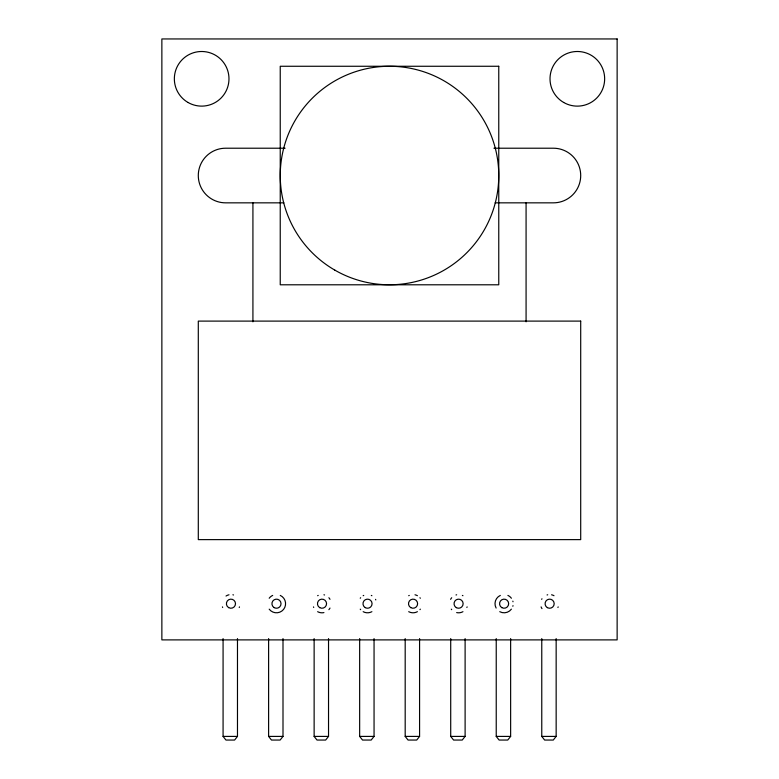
<?xml version="1.0" encoding="UTF-8"?>
<svg xmlns="http://www.w3.org/2000/svg" width="779" height="779" viewBox="0 0 779 779"><rect width="100%" height="100%" fill="white"/><g stroke="black" fill="none" stroke-linecap="round" stroke-linejoin="round"><path stroke-width="1.17" d="M237.478 638.585L237.478 736.408L234.596 740.05L225.959 740.05L223.076 736.408L223.076 638.585M283.001 638.585L283.001 736.408L280.128 740.05L271.482 740.05L268.609 736.408L268.609 638.585M328.534 638.585L328.534 736.408L325.651 740.05L317.014 740.05L314.132 736.408L314.132 638.585M374.056 638.585L374.056 736.408L371.174 740.05L362.537 740.05L359.655 736.408L359.655 638.585M419.579 638.585L419.579 736.408L416.707 740.05L408.06 740.05L405.187 736.408L405.187 638.585M465.112 638.585L465.112 736.408L462.229 740.05L453.592 740.05L450.71 736.408L450.71 638.585M510.635 638.585L510.635 736.408L507.752 740.05L499.115 740.05L496.233 736.408L496.233 638.585M556.157 638.585L556.157 736.408L553.285 740.05L544.638 740.05L541.765 736.408L541.765 638.585M285.095 148.214L225.608 148.214A27.314 27.314 0 0 0 198.294 175.528A27.314 27.314 0 0 0 225.608 202.842L283.877 202.842M493.905 148.214L553.392 148.214A27.314 27.314 0 0 1 580.706 175.528A27.314 27.314 0 0 1 553.392 202.842L495.123 202.842M223.076 736.408L237.478 736.408M268.609 736.408L283.001 736.408M314.132 736.408L328.534 736.408M359.655 736.408L374.056 736.408M405.187 736.408L419.579 736.408M450.71 736.408L465.112 736.408M496.233 736.408L510.635 736.408M541.765 736.408L556.157 736.408M526.078 202.842L526.078 321.815M252.922 202.842L252.922 321.815M558.163 606.88A9.105 9.105 0 0 1 557.92 607.484M541.98 608.623A9.105 9.105 0 0 1 541.103 606.88M541.639 599.333A9.105 9.105 0 0 1 541.98 598.778M547.072 594.961A9.105 9.105 0 0 1 547.695 594.796M551.571 594.796A9.105 9.105 0 0 1 553.996 595.701M513.01 605.634A9.105 9.105 0 0 1 512.845 606.266M511.394 609.159A9.105 9.105 0 0 1 499.748 611.69M496.116 608.058A9.105 9.105 0 0 1 500.322 595.419M507.889 595.419A9.105 9.105 0 0 1 511.394 598.243M512.845 601.135A9.105 9.105 0 0 1 513.01 601.758M467.118 606.88A9.105 9.105 0 0 1 466.864 607.484M462.95 611.69A9.105 9.105 0 0 1 456.65 612.596M451.703 609.665A9.105 9.105 0 0 1 451.294 609.159M450.593 599.333A9.105 9.105 0 0 1 451.703 597.736M456.017 594.961A9.105 9.105 0 0 1 456.65 594.796M462.366 595.419A9.105 9.105 0 0 1 462.95 595.701M420.348 609.159A9.105 9.105 0 0 1 419.939 609.665M417.417 611.69A9.105 9.105 0 0 1 408.693 611.69M408.693 595.701A9.105 9.105 0 0 1 409.277 595.419M414.993 594.796A9.105 9.105 0 0 1 417.417 595.701M419.939 597.736A9.105 9.105 0 0 1 420.348 598.243M371.895 611.69A9.105 9.105 0 0 1 363.17 611.69M360.648 609.665A9.105 9.105 0 0 1 360.239 609.159M360.239 598.243A9.105 9.105 0 0 1 360.648 597.736M363.17 595.701A9.105 9.105 0 0 1 363.744 595.419M371.31 595.419A9.105 9.105 0 0 1 371.895 595.701M375.527 599.333A9.105 9.105 0 0 1 375.809 599.918M329.994 608.058A9.105 9.105 0 0 1 328.884 609.665M323.937 612.596A9.105 9.105 0 0 1 317.637 611.69M313.723 607.484A9.105 9.105 0 0 1 313.47 606.88M317.637 595.701A9.105 9.105 0 0 1 318.221 595.419M323.937 594.796A9.105 9.105 0 0 1 324.57 594.961M328.884 597.736A9.105 9.105 0 0 1 329.994 599.333M280.265 595.419A9.105 9.105 0 0 1 283.566 609.412A9.105 9.105 0 0 1 269.193 609.159M269.193 598.243A9.105 9.105 0 0 1 272.699 595.419M239.484 606.88A9.105 9.105 0 0 1 239.231 607.484M222.667 607.484A9.105 9.105 0 0 1 222.424 606.88M226.027 596.042A9.105 9.105 0 0 1 229.016 594.796M232.892 594.796A9.105 9.105 0 0 1 233.515 594.961M617.134 38.95L161.866 38.95L161.866 639.89L617.134 639.89L617.134 38.95M498.764 66.264L280.236 66.264L280.236 284.793L498.764 284.793L498.764 66.264M580.706 321.104L198.294 321.104L198.294 539.623L580.706 539.623L580.706 321.104M547.355 607.639A4.557 4.557 0 0 0 554.19 603.696A4.557 4.557 0 0 0 547.355 599.752A4.557 4.557 0 0 0 547.355 607.639M501.832 607.639A4.557 4.557 0 0 0 508.658 603.696A4.557 4.557 0 0 0 501.832 599.752A4.557 4.557 0 0 0 501.832 607.639M456.309 607.639A4.557 4.557 0 0 0 463.135 603.696A4.557 4.557 0 0 0 456.309 599.752A4.557 4.557 0 0 0 456.309 607.639M410.776 607.639A4.557 4.557 0 0 0 417.612 603.696A4.557 4.557 0 0 0 410.776 599.752A4.557 4.557 0 0 0 410.776 607.639M365.254 607.639A4.557 4.557 0 0 0 372.08 603.696A4.557 4.557 0 0 0 365.254 599.752A4.557 4.557 0 0 0 365.254 607.639M319.731 607.639A4.557 4.557 0 0 0 326.557 603.696A4.557 4.557 0 0 0 319.731 599.752A4.557 4.557 0 0 0 319.731 607.639M274.198 607.639A4.557 4.557 0 0 0 281.034 603.696A4.557 4.557 0 0 0 274.198 599.752A4.557 4.557 0 0 0 274.198 607.639M228.675 607.639A4.557 4.557 0 0 0 235.501 603.696A4.557 4.557 0 0 0 228.675 599.752A4.557 4.557 0 0 0 228.675 607.639M563.675 102.468A27.314 27.314 0 0 0 604.65 78.815A27.314 27.314 0 0 0 563.675 55.153A27.314 27.314 0 0 0 563.675 102.468M188.012 102.468A27.314 27.314 0 0 0 228.977 78.815A27.314 27.314 0 0 0 188.012 55.153A27.314 27.314 0 0 0 188.012 102.468M334.873 270.147A109.264 109.264 0 0 0 498.764 175.528A109.264 109.264 0 0 0 334.873 80.899A109.264 109.264 0 0 0 334.873 270.147"/></g></svg>
